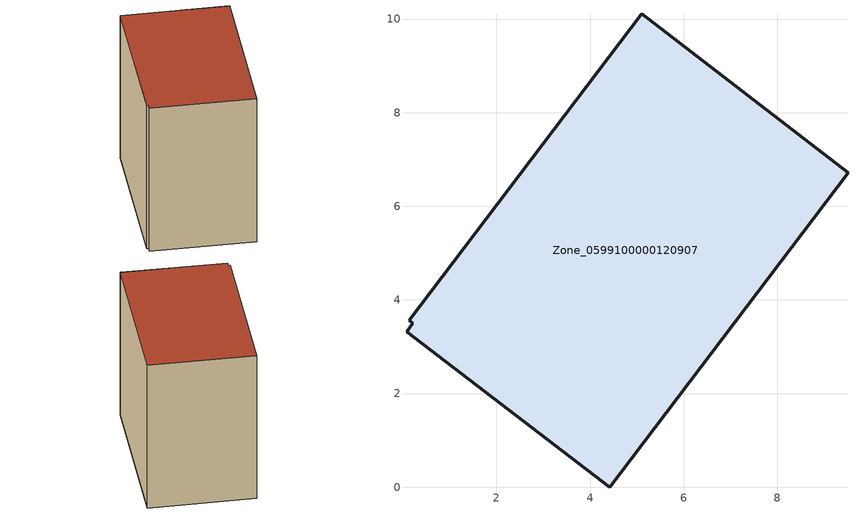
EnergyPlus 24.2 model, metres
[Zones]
Zone_0599100000120907
 floor ground (C_G): 0.22,3.5 0.14,3.56 5.1,10.11 9.51,6.72 4.42,0 0.08,3.32 z3.64
 wall outside (C_F): 4.42,0 9.51,6.72 5.1,10.11 0.14,3.56 0.22,3.5 0.08,3.32 4.42,0 z3.64:12.32
 roof outside (C_R): 0.22,3.5 0.08,3.32 4.42,0 9.51,6.72 5.1,10.11 0.14,3.56 z12.32
[BUILDING]
Pand.0599100000120907: North Axis=0; Terrain=City; Loads Convergence Tolerance Value=0.04; Temperature Convergence Tolerance Value=0.4; Solar Distribution=FullExterior; Maximum Number of Warmup Days=25; Minimum Number of Warmup Days=1
[Site:Location]
Rotterdam.The.Hague.AP_ZH_NLD Design_Conditions: Latitude=51.96; Longitude=4.45; Time Zone=1; Elevation=-4.5
[SITE:GROUNDTEMPERATURE:BUILDINGSURFACE]
18, 18, 18, 18, 18, 18, 18, 18, 18, 18, 18, 18
[MATERIAL] Thermal Absorptance=0.9; Solar Absorptance=0.7; Visible Absorptance=0.7
Name | Roughness | Thickness | Conductivity | Density | Specific Heat
G.TI.1975-1991 | MediumSmooth | 0.15 | 0.288461 | 540 | 1210
F.TI.1975-1991 | Rough | 0.3 | 0.230769 | 1920 | 840
R.TI.1975-1991 | MediumRough | 0.2 | 0.153846 | 1500 | 1000
[CONSTRUCTION]
C_G: G.TI.1975-1991
C_F: F.TI.1975-1991
C_R: R.TI.1975-1991
[ZONE]
Zone_0599100000120907: Type=1; Multiplier=1; Ceiling Height=Autocalculate; Volume=Autocalculate; Floor Area=autocalculate; Part of Total Floor Area=Yes
[ZONEINFILTRATION:DESIGNFLOWRATE]
Infil_Zone_0599100000120907: Zone or ZoneList or Space or SpaceList=Zone_0599100000120907; Schedule=AlwaysOn; Design Flow Rate Calculation Method=Flow/Area; Flow Rate per Floor Area=0.003; Constant Term Coefficient=1; Temperature Term Coefficient=0; Velocity Term Coefficient=0; Velocity Squared Term Coefficient=0
[HVACTEMPLATE:ZONE:IDEALLOADSAIRSYSTEM]
Zone_0599100000120907: Maximum Heating Supply Air Temperature=50; Minimum Cooling Supply Air Temperature=13; Maximum Heating Supply Air Humidity Ratio=0.0156; Minimum Cooling Supply Air Humidity Ratio=0.0077; Heating Limit=NoLimit; Cooling Limit=NoLimit; Dehumidification Control Type=ConstantSensibleHeatRatio; Cooling Sensible Heat Ratio=0.7; Dehumidification Setpoint=60; Humidification Control Type=None; Humidification Setpoint=30; Outdoor Air Method=None; Outdoor Air Flow Rate per Person=0.00944; Outdoor Air Flow Rate per Zone Floor Area=0; Outdoor Air Flow Rate per Zone=0; Demand Controlled Ventilation Type=None; Outdoor Air Economizer Type=NoEconomizer; Heat Recovery Type=None; Sensible Heat Recovery Effectiveness=0.7; Latent Heat Recovery Effectiveness=0.65
[ZONECONTROL:THERMOSTAT]
ThermostatControl_Zone_0599100000120907: Zone or ZoneList=Zone_0599100000120907; Control Type Schedule=DualSetpointControlType; Control 1=Thermostat_Zone_0599100000120907; Temperature Difference Between Cutout And Setpoint=0
[THERMOSTATSETPOINT:DUALSETPOINT]
Thermostat_Zone_0599100000120907: Heating Setpoint Temperature Schedule=HeatingSetpoint_Zone_0599100000120907; Cooling Setpoint Temperature Schedule=CoolingSetpoint_Zone_0599100000120907
[SCHEDULE:COMPACT]
HeatingSetpoint_Zone_0599100000120907: Through: 12/31, For: AllDays, Until: 24:00, 21
CoolingSetpoint_Zone_0599100000120907: Through: 12/31, For: AllDays, Until: 24:00, 24
DualSetpointControlType: Through: 12/31, For: AllDays, Until: 24:00, 4
AlwaysOn: Through: 12/31, For: AllDays, Until: 24:00, 1
